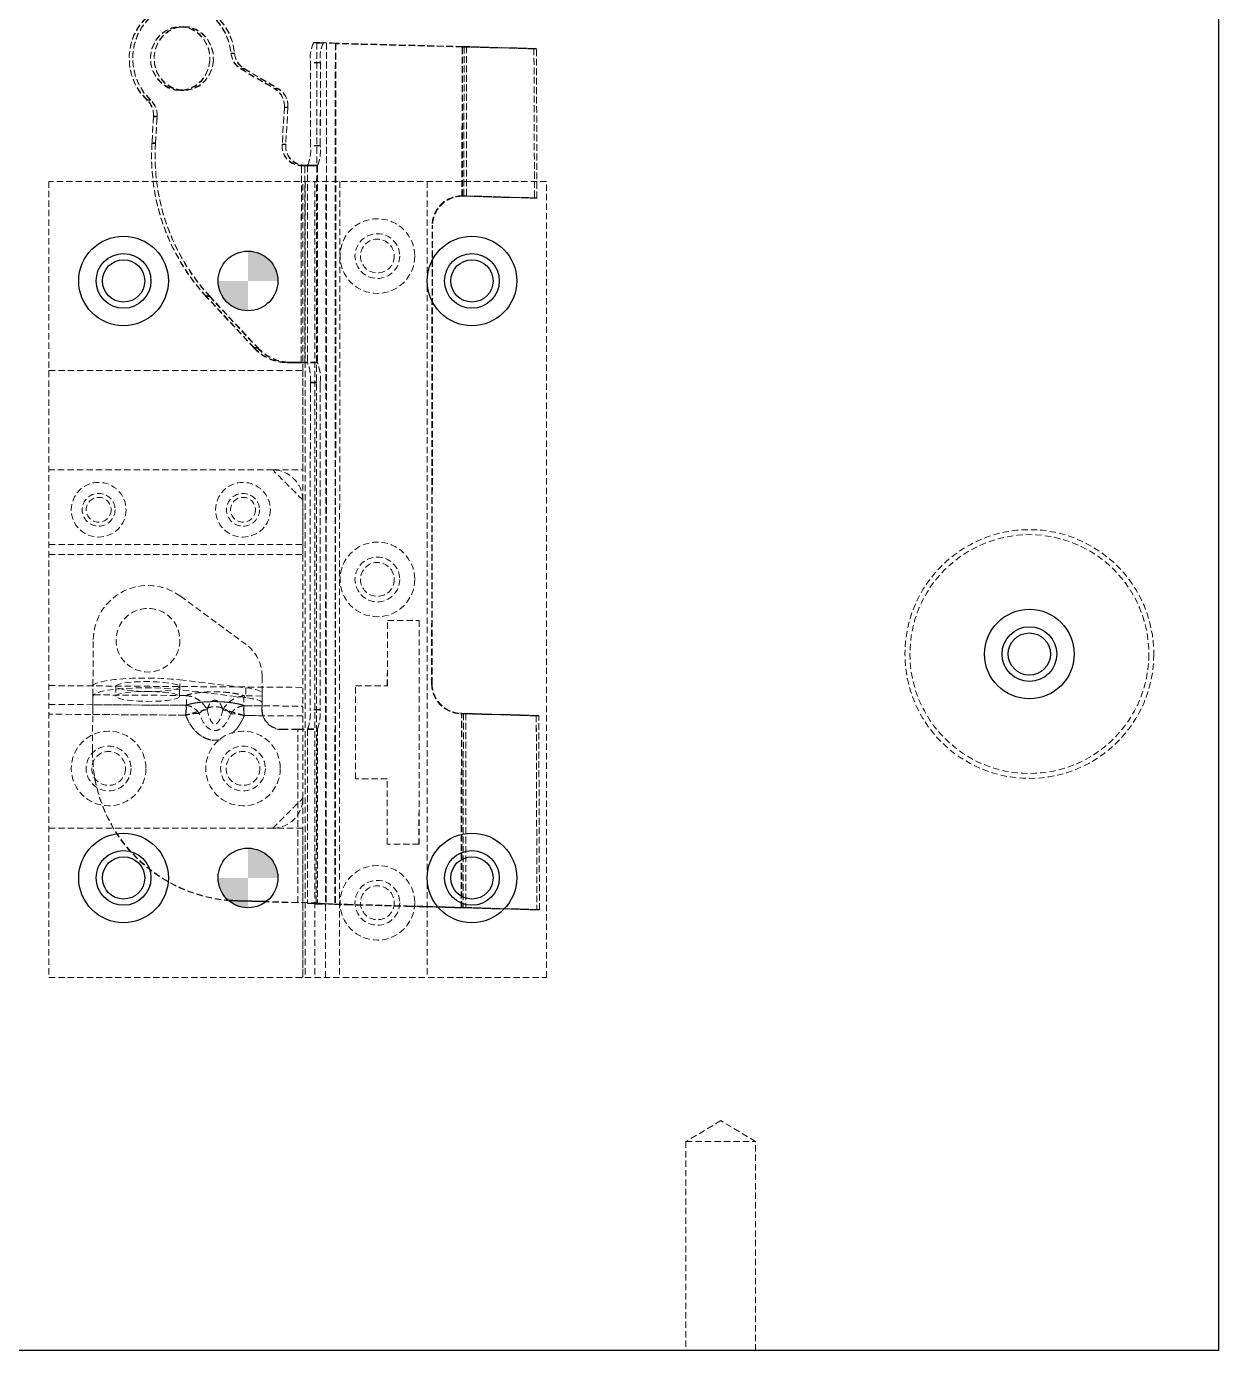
# Model space of a CAD drawing. Header units: millimetres. Extents: x 5 to 1533, y -1183 to 895.
# Drawn here: x 381.7 to 621.2, y 489.3 to 755.5 of the extents above; entities that cross this region are included whole.
import ezdxf

# ---------------------------------------------------------------- set-up
doc = ezdxf.new("R2010")
doc.units = ezdxf.units.MM
doc.linetypes.add('HIDDEN', pattern=[1.905, 1.27, -0.635])

# ---------------------------------------------------------------- blocks, each defined once
blk = doc.blocks.new('SW_DOWELSYMBOL_5')
at = {"linetype": 'Continuous', "lineweight": 0}
h = blk.add_hatch(color=0, dxfattribs=at)
edge = h.paths.add_edge_path(flags=0)
edge.add_arc((0, 0), 6, 0, 90)
edge.add_line((0, 6), (0, 0))
edge.add_line((0, 0), (6, 0))
h = blk.add_hatch(color=0, dxfattribs=at)
edge = h.paths.add_edge_path(flags=0)
edge.add_arc((0, 0), 6, 180, 270)
edge.add_line((0, -6), (0, 0))
edge.add_line((0, 0), (-6, 0))
at = {"color": 0, "linetype": 'Continuous', "lineweight": 0}
blk.add_circle((0, 0), 6, dxfattribs=at)
blk = doc.blocks.new('SW_DOWELSYMBOL_6')
at = {"linetype": 'Continuous', "lineweight": 0}
h = blk.add_hatch(color=0, dxfattribs=at)
edge = h.paths.add_edge_path(flags=0)
edge.add_arc((0, 0), 6, 0, 90)
edge.add_line((0, 6), (0, 0))
edge.add_line((0, 0), (6, 0))
h = blk.add_hatch(color=0, dxfattribs=at)
edge = h.paths.add_edge_path(flags=0)
edge.add_arc((0, 0), 6, 180, 270)
edge.add_line((0, -6), (0, 0))
edge.add_line((0, 0), (-6, 0))
at = {"color": 0, "linetype": 'Continuous', "lineweight": 0}
blk.add_circle((0, 0), 6, dxfattribs=at)

msp = doc.modelspace()

# ---------------------------------------------------------------- linework, layer by layer
at = {"color": 7, "linetype": 'Continuous', "lineweight": 25}
for p, q in [((621.161, 869.313), (621.161, 489.313)), ((424.154, 579.71), (422.178, 579.826)), ((424.154, 579.619), (422.296, 579.724)), ((429.83, 579.565), (424.154, 579.71)), ((429.713, 579.477), (424.154, 579.619)), ((621.161, 489.313), (71.161, 489.313))]:
    msp.add_line(p, q, dxfattribs=at)
at = {"color": 7, "linetype": 'HIDDEN', "lineweight": 18}
for p, q in [((413.215, 755.379), (412.496, 755.374)), ((439.357, 752.148), (441.333, 752.148)), ((439.977, 752.115), (439.357, 752.148)), ((439.358, 752.24), (441.334, 752.24)), ((439.977, 752.206), (439.358, 752.24)), ((439.977, 752.206), (439.891, 579.12)), ((439.977, 752.115), (439.891, 579.029)), ((439.977, 752.206), (441.953, 752.206)), ((439.977, 752.115), (441.952, 752.115)), ((441.952, 752.115), (441.333, 752.148)), ((441.953, 752.206), (441.334, 752.24)), ((441.952, 752.115), (441.866, 579.029)), ((441.953, 752.206), (441.867, 579.12)), ((443.716, 752.003), (443.629, 578.959)), ((443.716, 752.094), (443.63, 579.05)), ((443.716, 752.094), (443.822, 752.101)), ((469.18, 751.432), (443.716, 752.094)), ((443.716, 752.003), (443.822, 752.01)), ((469.18, 751.341), (443.716, 752.003)), ((443.822, 752.101), (443.736, 579.056)), ((443.822, 752.01), (443.736, 578.965)), ((469.286, 751.439), (443.822, 752.101)), ((469.286, 751.348), (443.822, 752.01)), ((469.149, 721.424), (469.18, 751.432)), ((469.149, 721.333), (469.18, 751.341)), ((469.286, 751.439), (469.18, 751.432)), ((469.286, 751.348), (469.18, 751.341)), ((469.255, 721.339), (469.286, 751.348)), ((469.256, 721.431), (469.286, 751.439)), ((469.577, 751.422), (469.546, 721.412)), ((469.577, 751.331), (469.546, 721.321)), ((470.081, 751.428), (469.577, 751.422)), ((483.62, 751.044), (469.577, 751.422)), ((470.08, 751.336), (469.577, 751.331)), ((483.62, 750.953), (469.577, 751.331)), ((470.08, 751.336), (470.049, 721.327)), ((470.081, 751.428), (470.05, 721.418)), ((484.123, 750.958), (470.08, 751.336)), ((484.124, 751.049), (470.081, 751.428)), ((484.124, 751.049), (483.62, 751.044)), ((483.62, 751.044), (483.725, 721.015)), ((484.123, 750.958), (483.62, 750.953)), ((483.62, 750.953), (483.724, 720.924)), ((484.228, 720.93), (484.123, 750.958)), ((484.228, 721.021), (484.124, 751.049)), ((422.763, 750.034), (423.481, 750.039)), ((422.764, 750.125), (423.482, 750.13)), ((438.721, 731.448), (438.73, 748.161)), ((438.722, 731.539), (438.73, 748.252)), ((440.706, 748.252), (438.73, 748.252)), ((440.705, 748.161), (438.73, 748.161)), ((440.705, 748.161), (440.697, 731.448)), ((440.706, 748.252), (440.698, 731.539)), ((424.694, 746.999), (425.412, 747.005)), ((424.694, 746.999), (431.534, 743.002)), ((424.694, 746.908), (425.412, 746.914)), ((424.694, 746.908), (431.533, 742.911)), ((425.412, 747.005), (432.252, 743.008)), ((425.412, 746.914), (432.251, 742.916)), ((412.595, 742.574), (413.313, 742.58)), ((412.596, 742.665), (413.314, 742.671)), ((431.533, 742.911), (432.251, 742.916)), ((431.534, 743.002), (432.252, 743.008)), ((405.881, 740.706), (406.6, 740.711)), ((405.881, 740.615), (406.599, 740.62)), ((407.184, 737.413), (406.872, 732.057)), ((407.183, 737.322), (406.872, 731.966)), ((407.183, 737.322), (407.901, 737.328)), ((407.184, 737.413), (407.902, 737.419)), ((407.59, 731.972), (407.901, 737.328)), ((407.591, 732.063), (407.902, 737.419)), ((433.474, 739.147), (433.042, 731.719)), ((433.475, 739.238), (433.043, 731.81)), ((433.474, 739.147), (434.192, 739.152)), ((433.475, 739.238), (434.193, 739.244)), ((434.192, 739.152), (433.76, 731.724)), ((434.193, 739.244), (433.761, 731.815)), ((406.872, 732.057), (407.591, 732.063)), ((406.872, 731.966), (407.59, 731.972)), ((433.042, 731.719), (433.76, 731.724)), ((433.043, 731.81), (433.761, 731.815)), ((440.697, 731.448), (438.721, 731.448)), ((440.698, 731.539), (438.722, 731.539)), ((437.484, 727.471), (436.766, 727.466)), ((436.766, 727.466), (436.887, 727.466)), ((437.485, 727.562), (436.767, 727.557)), ((436.767, 727.557), (436.888, 727.557)), ((436.868, 687.957), (436.888, 727.557)), ((436.868, 687.866), (436.887, 727.466)), ((437.606, 727.471), (437.484, 727.471)), ((437.606, 727.562), (437.485, 727.562)), ((437.586, 687.872), (437.606, 727.471)), ((437.587, 687.963), (437.606, 727.562)), ((438.095, 727.461), (440.021, 727.462)), ((438.096, 727.552), (440.022, 727.553)), ((438.111, 727.461), (440.054, 727.462)), ((438.112, 727.553), (440.055, 727.553)), ((438.145, 727.472), (438.125, 687.849)), ((438.145, 727.563), (438.126, 687.94)), ((438.145, 727.563), (440.121, 727.563)), ((438.145, 727.472), (440.12, 727.472)), ((440.121, 727.563), (440.101, 687.94)), ((440.12, 727.472), (440.101, 687.849)), ((486.161, 724.313), (386.161, 724.313)), ((386.161, 724.313), (386.161, 564.313)), ((437.161, 686.313), (437.161, 724.313)), ((437.634, 724.313), (437.634, 564.313)), ((439.61, 724.313), (439.61, 564.313)), ((441.733, 564.313), (441.813, 724.313)), ((444.617, 724.313), (444.537, 564.313)), ((462.161, 724.313), (462.161, 564.313)), ((486.161, 564.313), (486.161, 724.313)), ((468.896, 721.329), (468.789, 721.323)), ((468.896, 721.42), (468.79, 721.414)), ((469.149, 721.424), (469.256, 721.431)), ((469.149, 721.333), (469.255, 721.339)), ((469.263, 721.422), (469.483, 721.428)), ((469.263, 721.422), (469.546, 721.412)), ((469.263, 721.331), (469.483, 721.337)), ((469.263, 721.331), (469.546, 721.321)), ((470.05, 721.418), (469.483, 721.428)), ((470.049, 721.327), (469.483, 721.337)), ((469.546, 721.412), (470.05, 721.418)), ((469.546, 721.412), (483.725, 721.015)), ((469.546, 721.321), (470.049, 721.327)), ((469.546, 721.321), (483.724, 720.924)), ((470.049, 721.327), (484.228, 720.93)), ((470.05, 721.418), (484.228, 721.021)), ((483.724, 720.924), (484.228, 720.93)), ((483.725, 721.015), (484.228, 721.021)), ((463.056, 623.314), (463.151, 715.34)), ((463.057, 623.405), (463.152, 715.431)), ((463.257, 715.347), (463.151, 715.34)), ((463.258, 715.438), (463.152, 715.431)), ((463.162, 623.32), (463.257, 715.347)), ((463.163, 623.411), (463.258, 715.438)), ((417.72, 701.289), (418.439, 701.295)), ((427.394, 690.902), (417.72, 701.289)), ((417.72, 701.198), (418.438, 701.204)), ((427.393, 690.811), (417.72, 701.198)), ((418.438, 701.204), (428.111, 690.817)), ((418.439, 701.295), (428.112, 690.908)), ((427.393, 690.811), (428.111, 690.817)), ((427.394, 690.902), (428.112, 690.908)), ((434.709, 687.877), (433.991, 687.871)), ((433.991, 687.871), (436.868, 687.866)), ((434.71, 687.968), (433.992, 687.962)), ((433.992, 687.962), (436.868, 687.957)), ((434.709, 687.877), (437.586, 687.872)), ((434.71, 687.968), (437.587, 687.963)), ((440.001, 687.862), (438.075, 687.861)), ((440.002, 687.953), (438.076, 687.952)), ((440.101, 687.849), (438.125, 687.849)), ((440.101, 687.94), (438.126, 687.94)), ((386.161, 686.313), (437.161, 686.313)), ((437.161, 686.313), (437.161, 660.313)), ((437.161, 666.313), (437.161, 686.313)), ((438.698, 683.269), (438.665, 618.192)), ((438.697, 683.177), (438.665, 618.101)), ((438.698, 683.849), (438.697, 683.177)), ((438.698, 683.94), (440.674, 683.94)), ((438.698, 683.94), (438.698, 683.269)), ((438.698, 683.849), (440.673, 683.849)), ((440.673, 683.177), (440.64, 618.101)), ((440.673, 683.269), (440.641, 618.192)), ((440.674, 683.94), (440.673, 683.269)), ((440.673, 683.849), (440.673, 683.177)), ((431.161, 666.313), (386.161, 666.313)), ((437.161, 660.313), (431.161, 666.313)), ((431.161, 666.313), (437.161, 666.313)), ((437.161, 649.313), (437.161, 660.313)), ((437.161, 600.313), (437.161, 660.313)), ((386.161, 651.313), (437.161, 651.313)), ((386.161, 649.313), (437.161, 649.313)), ((412.604, 640.945), (425.773, 631.232)), ((454.159, 622.937), (454.173, 636.087)), ((454.173, 636.087), (454.189, 636.088)), ((454.173, 636.087), (460.564, 636.079)), ((454.175, 622.938), (454.189, 636.088)), ((454.189, 636.088), (460.58, 636.08)), ((460.564, 636.079), (460.517, 591.079)), ((460.58, 636.08), (460.533, 591.08)), ((460.564, 636.079), (460.58, 636.08)), ((394.971, 617.25), (395.075, 632.169)), ((386.161, 622.967), (437.161, 622.612)), ((394.996, 620.879), (395.01, 622.854)), ((399.61, 622.822), (399.596, 620.846)), ((412.473, 622.149), (412.487, 624.124)), ((412.487, 624.124), (425.712, 622.526)), ((429.024, 624.738), (428.978, 618.233)), ((447.749, 604.244), (447.768, 622.944)), ((447.765, 604.245), (447.784, 622.945)), ((447.768, 622.944), (447.784, 622.945)), ((447.768, 622.944), (454.159, 622.937)), ((447.784, 622.945), (454.175, 622.938)), ((454.159, 622.937), (454.175, 622.938)), ((463.162, 623.32), (463.056, 623.314)), ((463.163, 623.411), (463.057, 623.405)), ((394.996, 620.879), (394.984, 619.147)), ((413.645, 620.979), (394.998, 621.109)), ((412.396, 620.757), (412.409, 622.733)), ((425.699, 620.551), (412.473, 622.149)), ((428.997, 620.872), (425.466, 620.897)), ((425.712, 622.526), (425.699, 620.551)), ((429.001, 621.491), (428.987, 619.516)), ((437.161, 600.313), (437.161, 622.612)), ((386.161, 619.195), (413.632, 619.004)), ((394.984, 619.134), (394.984, 619.147)), ((413.632, 619.004), (394.984, 619.134)), ((425.452, 618.922), (437.161, 618.84)), ((428.983, 618.897), (425.452, 618.922)), ((428.983, 618.897), (428.987, 619.516)), ((440.641, 618.192), (438.665, 618.192)), ((440.64, 618.101), (438.665, 618.101)), ((413.618, 617.029), (386.161, 617.22)), ((394.92, 609.909), (394.971, 617.25)), ((394.97, 617.159), (413.618, 617.028)), ((394.97, 617.159), (413.618, 617.029)), ((437.161, 616.865), (425.438, 616.946)), ((425.438, 616.946), (429.16, 616.92)), ((468.996, 617.315), (468.89, 617.309)), ((469.041, 617.305), (468.89, 617.309)), ((468.997, 617.406), (468.891, 617.4)), ((469.042, 617.396), (468.891, 617.4)), ((469.148, 617.311), (468.996, 617.315)), ((469.148, 617.402), (468.997, 617.406)), ((469.001, 578.299), (469.041, 617.305)), ((469.002, 578.39), (469.042, 617.396)), ((469.041, 617.305), (469.148, 617.311)), ((469.041, 617.305), (469.439, 617.291)), ((469.042, 617.396), (469.148, 617.402)), ((469.042, 617.396), (469.439, 617.382)), ((469.107, 578.306), (469.148, 617.311)), ((469.108, 578.397), (469.148, 617.402)), ((469.943, 617.387), (469.148, 617.402)), ((469.942, 617.296), (469.148, 617.311)), ((469.439, 617.291), (469.398, 578.279)), ((469.439, 617.382), (469.399, 578.37)), ((469.439, 617.382), (469.943, 617.387)), ((469.439, 617.382), (484.088, 616.972)), ((469.439, 617.291), (469.942, 617.296)), ((469.439, 617.291), (484.087, 616.881)), ((469.942, 617.296), (469.902, 578.284)), ((469.943, 617.387), (469.903, 578.375)), ((484.59, 616.887), (469.942, 617.296)), ((484.591, 616.978), (469.943, 617.387)), ((484.59, 616.887), (484.087, 616.881)), ((484.087, 616.881), (484.223, 577.864)), ((484.591, 616.978), (484.088, 616.972)), ((484.088, 616.972), (484.224, 577.955)), ((484.726, 577.869), (484.59, 616.887)), ((484.727, 577.961), (484.591, 616.978)), ((432.978, 614.205), (436.162, 614.205)), ((432.978, 614.114), (436.161, 614.114)), ((436.161, 579.313), (436.161, 614.114)), ((436.161, 614.114), (439.867, 614.114)), ((436.162, 579.404), (436.162, 614.205)), ((436.162, 614.205), (439.868, 614.205)), ((438.137, 614.161), (438.137, 579.18)), ((438.137, 614.161), (440.113, 614.161)), ((438.138, 614.252), (438.138, 579.271)), ((438.138, 614.252), (440.113, 614.252)), ((440.113, 614.252), (440.113, 579.271)), ((440.113, 614.161), (440.113, 579.18)), ((394.919, 609.818), (394.92, 609.909)), ((447.749, 604.244), (447.765, 604.245)), ((454.14, 604.237), (447.749, 604.244)), ((454.156, 604.238), (447.765, 604.245)), ((454.126, 591.087), (454.14, 604.237)), ((454.14, 604.237), (454.156, 604.238)), ((454.142, 591.088), (454.156, 604.238)), ((431.161, 594.313), (437.161, 600.313)), ((437.161, 600.313), (437.161, 564.313)), ((386.161, 594.313), (431.161, 594.313)), ((437.161, 594.313), (431.161, 594.313)), ((437.161, 564.313), (437.161, 594.313)), ((454.126, 591.087), (454.142, 591.088)), ((460.517, 591.079), (454.126, 591.087)), ((460.533, 591.08), (454.142, 591.088)), ((460.517, 591.079), (460.533, 591.08)), ((436.161, 579.313), (429.713, 579.477)), ((436.162, 579.404), (429.83, 579.565)), ((440.113, 579.18), (438.137, 579.18)), ((438.137, 579.18), (439.554, 579.058)), ((440.113, 579.271), (438.138, 579.271)), ((438.138, 579.271), (439.555, 579.149)), ((439.891, 579.029), (439.554, 579.058)), ((439.891, 579.12), (439.555, 579.149)), ((439.891, 579.12), (441.867, 579.12)), ((439.891, 579.029), (441.866, 579.029)), ((440.113, 579.271), (441.531, 579.149)), ((441.53, 579.058), (441.866, 579.029)), ((441.531, 579.149), (441.867, 579.12)), ((443.736, 578.965), (443.629, 578.959)), ((443.629, 578.959), (445.437, 578.912)), ((443.736, 579.056), (443.63, 579.05)), ((443.63, 579.05), (445.438, 579.003)), ((443.736, 579.056), (445.544, 579.009)), ((443.736, 578.965), (445.544, 578.918)), ((445.437, 578.912), (445.544, 578.918)), ((445.437, 578.912), (446.006, 578.912)), ((445.438, 579.003), (445.544, 579.009)), ((445.438, 579.003), (446.007, 579.003)), ((446.113, 579.009), (445.544, 579.009)), ((446.113, 578.918), (445.544, 578.918)), ((446.113, 578.918), (446.006, 578.912)), ((446.006, 578.912), (457.985, 578.589)), ((446.113, 579.009), (446.007, 579.003)), ((446.007, 579.003), (457.986, 578.681)), ((446.113, 579.009), (458.092, 578.687)), ((446.113, 578.918), (458.091, 578.596)), ((457.985, 578.589), (458.091, 578.596)), ((461.803, 578.487), (457.985, 578.589)), ((457.986, 578.681), (458.092, 578.687)), ((461.804, 578.578), (457.986, 578.681)), ((458.091, 578.596), (461.91, 578.493)), ((458.092, 578.687), (461.91, 578.584)), ((461.91, 578.493), (461.803, 578.487)), ((461.803, 578.487), (462.153, 578.477)), ((461.91, 578.584), (461.804, 578.578)), ((461.804, 578.578), (462.153, 578.568)), ((462.26, 578.575), (461.91, 578.584)), ((462.259, 578.484), (461.91, 578.493)), ((462.26, 578.575), (462.153, 578.568)), ((462.153, 578.568), (462.51, 578.559)), ((462.259, 578.484), (462.153, 578.477)), ((462.153, 578.477), (462.509, 578.468)), ((462.615, 578.474), (462.259, 578.484)), ((462.616, 578.565), (462.26, 578.575)), ((469.001, 578.299), (462.509, 578.468)), ((469.002, 578.39), (462.51, 578.559)), ((462.615, 578.474), (469.107, 578.306)), ((462.616, 578.565), (469.108, 578.397)), ((469.107, 578.306), (469.001, 578.299)), ((469.108, 578.397), (469.002, 578.39)), ((469.398, 578.279), (469.902, 578.284)), ((469.398, 578.279), (484.223, 577.864)), ((469.399, 578.37), (469.903, 578.375)), ((469.399, 578.37), (484.224, 577.955)), ((469.902, 578.284), (484.726, 577.869)), ((469.903, 578.375), (484.727, 577.961)), ((484.223, 577.864), (484.726, 577.869)), ((484.224, 577.955), (484.727, 577.961)), ((386.161, 564.313), (486.161, 564.313)), ((521.161, 535.519), (514.161, 531.313)), ((528.161, 531.313), (521.161, 535.519)), ((514.161, 531.313), (528.161, 531.313)), ((514.161, 531.313), (514.161, 489.313)), ((528.161, 489.313), (528.161, 531.313))]:
    msp.add_line(p, q, dxfattribs=at)
at = {"color": 7, "linetype": 'HIDDEN', "lineweight": 18, "flags": 128}
for points in [[(405.881, 740.615), (404.551, 742.082), (403.497, 743.788), (402.756, 745.672), (402.353, 747.671), (402.302, 749.714), (402.605, 751.732), (403.251, 753.655), (404.218, 755.416), (405.472, 756.954), (406.971, 758.217), (408.663, 759.161), (410.488, 759.753), (412.385, 759.973), (414.287, 759.812), (416.129, 759.278), (417.847, 758.387), (419.383, 757.172), (420.682, 755.673), (421.7, 753.943), (422.402, 752.041), (422.763, 750.034)], [(405.881, 740.706), (404.552, 742.173), (403.498, 743.879), (402.757, 745.763), (402.354, 747.762), (402.303, 749.805), (402.605, 751.823), (403.251, 753.746), (404.218, 755.507), (405.473, 757.045), (406.972, 758.308), (408.664, 759.252), (410.489, 759.844), (412.386, 760.064), (414.288, 759.903), (416.13, 759.369), (417.848, 758.478), (419.383, 757.263), (420.682, 755.764), (421.7, 754.034), (422.402, 752.133), (422.764, 750.125)], [(406.599, 740.62), (405.269, 742.088), (404.216, 743.793), (403.474, 745.678), (403.071, 747.676), (403.02, 749.72), (403.323, 751.738), (403.969, 753.66), (404.936, 755.421), (406.191, 756.96), (407.69, 758.223), (409.381, 759.167), (411.207, 759.759), (413.103, 759.978), (415.005, 759.818), (416.847, 759.283), (418.566, 758.393), (420.101, 757.177), (421.4, 755.679), (422.418, 753.949), (423.12, 752.047), (423.481, 750.039)], [(406.6, 740.711), (405.27, 742.179), (404.216, 743.884), (403.475, 745.769), (403.072, 747.767), (403.021, 749.811), (403.324, 751.829), (403.97, 753.751), (404.937, 755.512), (406.191, 757.051), (407.69, 758.314), (409.382, 759.258), (411.207, 759.85), (413.104, 760.069), (415.006, 759.909), (416.848, 759.374), (418.566, 758.484), (420.101, 757.268), (421.401, 755.77), (422.419, 754.04), (423.12, 752.138), (423.482, 750.13)], [(418.507, 748.569), (418.245, 747.052), (417.652, 745.647), (416.762, 744.435), (415.627, 743.487), (414.313, 742.858), (412.896, 742.584), (411.459, 742.682), (410.085, 743.145), (408.854, 743.947), (407.837, 745.041), (407.094, 746.364), (406.669, 747.838), (406.584, 749.378), (406.846, 750.895), (407.44, 752.3), (408.33, 753.512), (409.465, 754.46), (410.779, 755.089), (412.196, 755.363), (413.633, 755.266), (415.007, 754.802), (416.238, 754), (417.254, 752.906), (417.997, 751.584), (418.423, 750.109), (418.507, 748.569)], [(418.508, 748.66), (418.246, 747.143), (417.652, 745.738), (416.762, 744.526), (415.627, 743.578), (414.313, 742.949), (412.896, 742.675), (411.459, 742.773), (410.085, 743.236), (408.854, 744.038), (407.838, 745.132), (407.095, 746.455), (406.669, 747.929), (406.585, 749.47), (406.847, 750.986), (407.44, 752.391), (408.33, 753.603), (409.465, 754.551), (410.78, 755.18), (412.196, 755.454), (413.634, 755.357), (415.008, 754.893), (416.238, 754.092), (417.255, 752.997), (417.998, 751.675), (418.424, 750.201), (418.508, 748.66)], [(419.225, 748.575), (418.963, 747.058), (418.37, 745.653), (417.48, 744.441), (416.345, 743.493), (415.031, 742.864), (413.614, 742.59), (412.177, 742.688), (410.803, 743.151), (409.572, 743.953), (408.555, 745.047), (407.813, 746.369), (407.387, 747.844), (407.302, 749.384), (407.564, 750.901), (408.158, 752.306), (409.048, 753.518), (410.183, 754.466), (411.497, 755.095), (412.914, 755.369), (414.351, 755.271), (415.725, 754.808), (416.956, 754.006), (417.972, 752.912), (418.715, 751.589), (419.141, 750.115), (419.225, 748.575)], [(419.226, 748.666), (418.964, 747.149), (418.371, 745.744), (417.481, 744.532), (416.346, 743.584), (415.031, 742.955), (413.615, 742.681), (412.177, 742.779), (410.803, 743.242), (409.572, 744.044), (408.556, 745.138), (407.813, 746.46), (407.387, 747.935), (407.303, 749.475), (407.565, 750.992), (408.158, 752.397), (409.049, 753.609), (410.184, 754.557), (411.498, 755.186), (412.915, 755.46), (414.352, 755.362), (415.726, 754.899), (416.957, 754.097), (417.973, 753.003), (418.716, 751.68), (419.142, 750.206), (419.226, 748.666)], [(395.01, 622.854), (395.196, 623.166), (395.745, 623.465), (396.637, 623.742), (397.844, 623.986), (399.324, 624.189), (401.028, 624.345), (402.899, 624.449), (404.874, 624.497), (406.887, 624.487), (408.871, 624.419), (410.758, 624.297), (412.487, 624.124)], [(412.394, 622.803), (412.314, 622.562), (411.867, 622.334), (411.08, 622.132), (409.998, 621.967), (408.685, 621.849), (407.215, 621.786), (405.676, 621.78), (404.156, 621.831), (402.744, 621.938), (401.522, 622.094), (400.56, 622.289), (399.916, 622.513), (399.625, 622.752), (399.705, 622.992), (400.152, 623.22), (400.939, 623.423), (402.021, 623.587), (403.335, 623.705), (404.804, 623.769), (406.343, 623.775), (407.863, 623.723), (409.275, 623.616), (410.497, 623.46), (411.459, 623.265), (412.104, 623.042), (412.394, 622.803)], [(412.473, 622.149), (410.745, 622.322), (408.857, 622.444), (406.873, 622.511), (404.86, 622.521), (402.885, 622.474), (401.014, 622.37), (399.31, 622.214), (397.83, 622.01), (396.624, 621.766), (395.731, 621.49), (395.182, 621.191), (394.996, 620.879)], [(412.381, 620.827), (412.3, 620.587), (411.853, 620.359), (411.066, 620.156), (409.984, 619.992), (408.671, 619.874), (407.202, 619.81), (405.662, 619.804), (404.143, 619.856), (402.731, 619.963), (401.508, 620.119), (400.547, 620.314), (399.902, 620.537), (399.611, 620.776), (399.691, 621.017), (400.138, 621.245), (400.925, 621.447), (402.007, 621.612), (403.321, 621.73), (404.79, 621.793), (406.329, 621.799), (407.849, 621.748), (409.261, 621.641), (410.483, 621.485), (411.445, 621.29), (412.09, 621.066), (412.381, 620.827)], [(428.987, 619.516), (428.933, 619.663), (428.769, 619.81), (428.496, 619.952), (428.12, 620.09), (427.645, 620.22), (427.077, 620.342), (426.426, 620.453), (425.699, 620.551)], [(425.712, 622.526), (426.439, 622.428), (427.091, 622.317), (427.659, 622.196), (428.134, 622.065), (428.51, 621.928), (428.782, 621.785), (428.947, 621.639), (429.001, 621.491)], [(394.984, 619.134), (394.983, 619.048), (394.982, 618.904), (394.981, 618.705), (394.979, 618.458), (394.977, 618.17), (394.975, 617.851), (394.973, 617.51), (394.971, 617.25)], [(428.976, 617.81), (428.977, 618.017), (428.978, 618.208), (428.979, 618.381), (428.981, 618.533), (428.981, 618.663), (428.982, 618.767), (428.983, 618.846), (428.983, 618.897)]]:
    msp.add_lwpolyline(points, dxfattribs=at)
at = {"color": 7, "linetype": 'HIDDEN', "lineweight": 18}
for centre, radius in [((452.161, 709.313), 7.5), ((452.161, 709.313), 4.5), ((452.161, 709.313), 3.4), ((396.161, 658.313), 5.5), ((425.161, 658.313), 5.5), ((396.161, 658.313), 3.3), ((396.161, 658.313), 2.5), ((425.161, 658.313), 3.3), ((425.161, 658.313), 2.5), ((583.161, 629.313), 25), ((583.161, 629.313), 24), ((452.161, 644.313), 7.5), ((452.161, 644.313), 4.5), ((452.161, 644.313), 3.4), ((406.075, 632.092), 6.4), ((398.161, 606.313), 7.5), ((425.161, 606.313), 7.5), ((398.161, 606.313), 4.5), ((398.161, 606.313), 3.4), ((425.161, 606.313), 4.5), ((425.161, 606.313), 3.4), ((452.161, 579.313), 7.5), ((452.161, 579.313), 4.5), ((452.161, 579.313), 3.4)]:
    msp.add_circle(centre, radius, dxfattribs=at)
at = {"color": 7, "linetype": 'Continuous', "lineweight": 25}
for centre, radius in [((401.161, 704.313), 9), ((471.161, 704.313), 9), ((401.161, 704.313), 5.5), ((401.161, 704.313), 4.25), ((426.161, 704.313), 6), ((471.161, 704.313), 5.5), ((471.161, 704.313), 4.25), ((583.161, 629.313), 9), ((583.161, 629.313), 5.5), ((583.161, 629.313), 4.25), ((401.161, 584.313), 9), ((471.161, 584.313), 9), ((401.161, 584.313), 5.5), ((401.161, 584.313), 4.25), ((426.161, 584.313), 6), ((471.161, 584.313), 5.5), ((471.161, 584.313), 4.25)]:
    msp.add_circle(centre, radius, dxfattribs=at)
at = {"color": 7, "linetype": 'HIDDEN', "lineweight": 18}
for centre, radius, start, end in [((445.471, 749.234), 6.812, 153.81696, 188.28431), ((445.47, 749.143), 6.812, 153.81757, 188.28367), ((447.446, 749.143), 6.812, 153.81757, 188.28367), ((447.447, 749.234), 6.812, 153.81729, 188.28357), ((426.776, 750.353), 4.025, 184.55117, 238.84949), ((426.777, 750.444), 4.025, 184.55142, 238.84912), ((427.494, 750.359), 4.025, 184.55142, 238.84912), ((427.495, 750.45), 4.025, 184.55125, 238.84929), ((429.414, 739.436), 4.07, 355.93252, 58.62474), ((429.414, 739.527), 4.07, 355.93246, 58.6248), ((430.132, 739.441), 4.07, 355.9327, 58.62456), ((430.133, 739.532), 4.07, 355.93259, 58.62458), ((403.052, 737.683), 4.141, 356.26763, 46.89423), ((403.051, 737.592), 4.141, 356.26751, 46.89445), ((403.77, 737.597), 4.141, 356.26713, 46.89429), ((403.77, 737.688), 4.141, 356.26743, 46.89444), ((448.459, 729.332), 41.67, 176.37598, 222.46638), ((448.46, 729.423), 41.671, 176.37604, 222.46637), ((449.125, 729.319), 41.619, 176.34596, 222.49645), ((449.125, 729.41), 41.619, 176.3459, 222.49645), ((436.924, 731.451), 3.898, 174.72239, 267.69047), ((436.923, 731.36), 3.898, 174.72263, 267.69014), ((437.642, 731.457), 3.898, 174.72262, 267.69025), ((437.641, 731.366), 3.898, 174.7224, 267.69024), ((430.744, 730.666), 8.025, 337.25483, 6.24707), ((430.744, 730.575), 8.025, 337.25451, 6.24778), ((432.72, 730.575), 8.025, 337.25399, 6.24788), ((432.72, 730.666), 8.025, 337.25452, 6.2478), ((436.815, 557.284), 170.182, 89.56906, 89.97567), ((436.814, 556.958), 170.599, 89.56956, 89.97517), ((437.458, 386.36), 341.202, 89.56956, 89.97517), ((437.46, 387.13), 340.342, 89.56887, 89.97551), ((469.146, 715.339), 5.995, 89.96999, 179.98287), ((469.146, 715.43), 5.995, 89.96974, 179.98312), ((469.252, 715.345), 5.995, 89.96993, 179.98279), ((469.252, 715.436), 5.995, 89.96999, 179.98287), ((434.068, 696.916), 9.045, 222.44735, 269.51429), ((434.068, 697.007), 9.045, 222.44748, 269.51425), ((434.786, 696.922), 9.045, 222.44748, 269.51425), ((434.787, 697.013), 9.045, 222.44739, 269.51425), ((436.794, 517.285), 170.672, 89.56956, 89.975), ((436.795, 517.588), 170.278, 89.56909, 89.97547), ((437.438, 346.817), 341.055, 89.56939, 89.97517), ((437.439, 347.013), 340.949, 89.56932, 89.97523), ((430.564, 684.725), 8.181, 353.84773, 22.44254), ((430.564, 684.816), 8.181, 353.84798, 22.44229), ((432.54, 684.817), 8.181, 353.84725, 22.4426), ((432.539, 684.725), 8.181, 353.84796, 22.44231), ((431.161, 660.313), 6, 0, 90), ((406.075, 632.092), 11, 53.58856, 179.59856), ((421.024, 624.794), 8, 359.59856, 53.58856), ((469.053, 623.304), 5.997, 179.90371, 268.44035), ((469.054, 623.395), 5.997, 179.9037, 268.44051), ((469.16, 623.31), 5.997, 179.90374, 268.44044), ((469.16, 623.401), 5.997, 179.90371, 268.44035), ((432.978, 618.205), 4, 179.59856, 270), ((429.461, 617.329), 9.236, 339.94163, 4.7996), ((429.462, 617.42), 9.236, 339.94106, 4.79975), ((431.438, 617.419), 9.236, 339.94076, 4.80048), ((431.437, 617.328), 9.236, 339.9408, 4.80001), ((432.978, 618.114), 4, 197.36385, 270), ((424.918, 609.609), 30, 179.60065, 264.98499), ((424.919, 609.7), 30, 179.60065, 264.75833), ((431.161, 600.313), 6, 270, 0)]:
    msp.add_arc(centre, radius, start, end, dxfattribs=at)
for points, knots in [([(443.716, 752.094), (443.269, 752.106), (442.374, 752.13), (441.222, 752.163), (440.331, 752.191), (440.097, 752.201), (439.977, 752.206)], [0, 0, 0, 0, 0.247947, 0.4958929, 0.7437899, 1, 1, 1, 1]), ([(443.822, 752.101), (443.599, 752.112), (443.151, 752.136), (442.574, 752.167), (442.129, 752.193), (442.012, 752.202), (441.953, 752.206)], [0, 0, 0, 0, 0.2482061, 0.4964253, 0.7444963, 1, 1, 1, 1]), ([(469.577, 751.422), (469.512, 751.424), (469.414, 751.426), (469.281, 751.43), (469.214, 751.432), (469.18, 751.432)], [0, 0, 0, 0, 0.4974131, 0.7483814, 1, 1, 1, 1]), ([(469.577, 751.331), (469.512, 751.333), (469.414, 751.335), (469.281, 751.339), (469.213, 751.34), (469.18, 751.341)], [0, 0, 0, 0, 0.4973767, 0.7483816, 1, 1, 1, 1]), ([(469.286, 751.439), (469.354, 751.438), (469.488, 751.436), (469.754, 751.432), (469.951, 751.429), (470.081, 751.428)], [0, 0, 0, 0, 0.2509098, 0.5018166, 1, 1, 1, 1]), ([(469.286, 751.348), (469.353, 751.347), (469.487, 751.345), (469.754, 751.341), (469.95, 751.338), (470.08, 751.336)], [0, 0, 0, 0, 0.2509064, 0.5018088, 1, 1, 1, 1]), ([(438.111, 727.462), (438.111, 727.461), (438.106, 727.461), (438.1, 727.461), (438.095, 727.461)], [0, 0, 0, 0, 0.0548684, 1, 1, 1, 1]), ([(438.112, 727.553), (438.111, 727.553), (438.107, 727.552), (438.101, 727.552), (438.096, 727.552)], [0, 0, 0, 0, 0.0549852, 1, 1, 1, 1]), ([(440.021, 727.462), (440.031, 727.462), (440.052, 727.462), (440.087, 727.464), (440.107, 727.469), (440.12, 727.472)], [0, 0, 0, 0, 0.25032773, 0.50065662, 1, 1, 1, 1]), ([(440.022, 727.553), (440.032, 727.553), (440.052, 727.553), (440.088, 727.555), (440.108, 727.56), (440.121, 727.563)], [0, 0, 0, 0, 0.25032382, 0.50063356, 1, 1, 1, 1]), ([(469.263, 721.422), (469.244, 721.423), (469.216, 721.424), (469.178, 721.424), (469.159, 721.424), (469.149, 721.424)], [0, 0, 0, 0, 0.4996728, 0.7498371, 1, 1, 1, 1]), ([(469.263, 721.331), (469.244, 721.332), (469.215, 721.333), (469.177, 721.333), (469.158, 721.333), (469.149, 721.333)], [0, 0, 0, 0, 0.4996726, 0.74970697, 1, 1, 1, 1]), ([(469.483, 721.337), (469.464, 721.338), (469.426, 721.338), (469.35, 721.339), (469.293, 721.339), (469.255, 721.339)], [0, 0, 0, 0, 0.2500592, 0.5001526, 1, 1, 1, 1]), ([(469.483, 721.428), (469.465, 721.429), (469.427, 721.429), (469.351, 721.43), (469.294, 721.43), (469.256, 721.431)], [0, 0, 0, 0, 0.250062, 0.5000903, 1, 1, 1, 1]), ([(438.075, 687.861), (438.085, 687.861), (438.1, 687.86), (438.115, 687.854), (438.122, 687.85), (438.125, 687.849)], [0, 0, 0, 0, 0.4984335, 0.7490437, 1, 1, 1, 1]), ([(438.076, 687.952), (438.086, 687.952), (438.101, 687.951), (438.116, 687.945), (438.123, 687.941), (438.126, 687.94)], [0, 0, 0, 0, 0.498449, 0.7490359, 1, 1, 1, 1]), ([(440.101, 687.849), (440.094, 687.85), (440.082, 687.854), (440.051, 687.86), (440.021, 687.861), (440.001, 687.862)], [0, 0, 0, 0, 0.2503311, 0.5006442, 1, 1, 1, 1]), ([(440.101, 687.94), (440.095, 687.942), (440.082, 687.945), (440.051, 687.951), (440.022, 687.952), (440.002, 687.953)], [0, 0, 0, 0, 0.250345, 0.5006629, 1, 1, 1, 1]), ([(413.618, 617.029), (413.667, 617.524), (413.76, 618.464), (413.807, 619.669), (413.776, 620.602), (413.69, 620.85), (413.645, 620.979)], [0, 0, 0, 0, 0.2629479, 0.499346, 0.7377302, 1, 1, 1, 1]), ([(413.645, 620.979), (413.821, 621.04), (414.176, 621.161), (414.874, 621.328), (415.665, 621.47), (416.52, 621.58), (417.437, 621.662), (418.455, 621.715), (419.56, 621.728), (420.475, 621.704), (421.183, 621.666), (421.839, 621.617), (422.599, 621.538), (423.621, 621.391), (424.652, 621.178), (425.198, 620.99), (425.466, 620.897)], [0, 0, 0, 0, 0.078828, 0.1584101, 0.237483, 0.3029225, 0.3647989, 0.4334453, 0.5000033, 0.5665014, 0.6003845, 0.6352508, 0.69716, 0.762702, 0.8831941, 1, 1, 1, 1]), ([(413.645, 620.979), (414.102, 620.915), (414.998, 620.79), (416.213, 620.149), (417.246, 619.275), (417.719, 618.523), (417.959, 618.141)], [0, 0, 0, 0, 0.2623383, 0.51395, 0.7538158, 1, 1, 1, 1]), ([(421.113, 618.119), (421.352, 618.49), (421.835, 619.237), (422.879, 620.099), (424.111, 620.726), (425.008, 620.839), (425.466, 620.897)], [0, 0, 0, 0, 0.2413873, 0.4861385, 0.7377415, 1, 1, 1, 1]), ([(425.466, 620.897), (425.419, 620.767), (425.33, 620.521), (425.285, 619.589), (425.315, 618.385), (425.396, 617.441), (425.438, 616.946)], [0, 0, 0, 0, 0.2629473, 0.4993461, 0.7377301, 1, 1, 1, 1]), ([(413.632, 619.004), (413.675, 618.943), (413.762, 618.822), (413.799, 618.351), (413.754, 617.732), (413.664, 617.264), (413.618, 617.028)], [0, 0, 0, 0, 0.2528586, 0.5000009, 0.7471481, 1, 1, 1, 1]), ([(413.618, 617.028), (413.664, 617.264), (413.754, 617.732), (413.799, 618.351), (413.762, 618.822), (413.675, 618.943), (413.632, 619.004)], [0, 0, 0, 0, 0.25285194, 0.4999991, 0.74714142, 1, 1, 1, 1]), ([(417.959, 618.141), (417.73, 618.099), (417.262, 618.011), (416.235, 617.762), (414.995, 617.441), (414.082, 617.168), (413.618, 617.029)], [0, 0, 0, 0, 0.2334218, 0.4780374, 0.7342354, 1, 1, 1, 1]), ([(425.452, 618.922), (425.165, 619.02), (424.589, 619.217), (423.293, 619.477), (421.885, 619.646), (420.585, 619.726), (419.557, 619.752), (418.527, 619.741), (417.224, 619.68), (415.809, 619.531), (414.504, 619.289), (413.923, 619.099), (413.632, 619.004)], [0, 0, 0, 0, 0.1243427, 0.2490106, 0.3741268, 0.4367081, 0.4994963, 0.5622101, 0.624948, 0.7499113, 0.8749177, 1, 1, 1, 1]), ([(413.632, 619.004), (413.76, 619.049), (414.016, 619.139), (414.5, 619.268), (415.062, 619.391), (415.736, 619.506), (416.507, 619.605), (417.424, 619.687), (418.442, 619.739), (419.546, 619.752), (420.461, 619.729), (421.169, 619.69), (421.826, 619.641), (422.585, 619.563), (423.607, 619.416), (424.639, 619.202), (425.184, 619.014), (425.452, 618.922)], [0, 0, 0, 0, 0.0580974, 0.1168784, 0.1786743, 0.2375409, 0.3029767, 0.3648492, 0.4334905, 0.5000453, 0.5665366, 0.6004182, 0.635281, 0.6971849, 0.7627209, 0.8832037, 1, 1, 1, 1]), ([(413.632, 619.004), (413.913, 618.968), (414.465, 618.897), (415.233, 618.526), (415.896, 618.014), (416.216, 617.574), (416.376, 617.353)], [0, 0, 0, 0, 0.25804623, 0.50807868, 0.75427507, 1, 1, 1, 1]), ([(413.632, 619.004), (413.885, 618.973), (414.436, 618.907), (415.211, 618.544), (415.896, 618.014), (416.217, 617.574), (416.376, 617.354)], [0, 0, 0, 0, 0.2328169, 0.5080694, 0.7542706, 1, 1, 1, 1]), ([(416.376, 617.354), (416.705, 617.677), (417.187, 618.151), (418.252, 618.574), (418.97, 618.71), (419.54, 618.743), (420.108, 618.702), (420.825, 618.556), (421.885, 618.119), (422.361, 617.637), (422.684, 617.31)], [0, 0, 0, 0, 0.2616985, 0.3846413, 0.4445203, 0.4999526, 0.5553457, 0.6151791, 0.7382566, 1, 1, 1, 1]), ([(416.376, 617.354), (416.705, 617.677), (417.187, 618.151), (418.252, 618.574), (418.97, 618.71), (419.54, 618.743), (420.108, 618.702), (420.825, 618.556), (421.885, 618.119), (422.361, 617.637), (422.684, 617.31)], [0, 0, 0, 0, 0.2616985, 0.3846413, 0.4445203, 0.4999526, 0.5553457, 0.6151791, 0.7382566, 1, 1, 1, 1]), ([(417.959, 618.141), (418.116, 618.567), (418.336, 619.164), (418.863, 619.779), (419.208, 619.971), (419.407, 620.022), (419.549, 620.034), (419.691, 620.02), (419.888, 619.967), (420.231, 619.77), (420.75, 619.147), (420.962, 618.547), (421.113, 618.119)], [0, 0, 0, 0, 0.2954467, 0.4144523, 0.4619982, 0.4816918, 0.4999684, 0.5182297, 0.5379038, 0.5853929, 0.7045056, 1, 1, 1, 1]), ([(421.113, 618.119), (420.954, 617.469), (420.732, 616.557), (420.202, 615.617), (419.857, 615.321), (419.658, 615.243), (419.516, 615.225), (419.374, 615.245), (419.176, 615.326), (418.835, 615.626), (418.318, 616.574), (418.108, 617.489), (417.959, 618.141)], [0, 0, 0, 0, 0.2955854, 0.4144696, 0.4620108, 0.481704, 0.4999805, 0.5182582, 0.5379529, 0.5855032, 0.7045156, 1, 1, 1, 1]), ([(425.438, 616.946), (424.976, 617.092), (424.067, 617.377), (422.844, 617.714), (421.817, 617.976), (421.349, 618.071), (421.113, 618.119)], [0, 0, 0, 0, 0.2658064, 0.5219444, 0.7590701, 1, 1, 1, 1]), ([(422.684, 617.31), (422.735, 617.385), (422.888, 617.611), (423.258, 618.017), (423.845, 618.469), (424.62, 618.826), (425.172, 618.889), (425.452, 618.922)], [0, 0, 0, 0, 0.0827528, 0.2476287, 0.4931507, 0.7425216, 1, 1, 1, 1]), ([(422.684, 617.31), (422.848, 617.529), (423.175, 617.966), (423.869, 618.485), (424.647, 618.836), (425.199, 618.895), (425.452, 618.922)], [0, 0, 0, 0, 0.2472987, 0.4929357, 0.76704, 1, 1, 1, 1]), ([(425.438, 616.946), (425.396, 617.183), (425.312, 617.651), (425.275, 618.271), (425.319, 618.741), (425.408, 618.861), (425.452, 618.922)], [0, 0, 0, 0, 0.2528239, 0.5000016, 0.7471825, 1, 1, 1, 1]), ([(425.452, 618.922), (425.408, 618.861), (425.319, 618.741), (425.275, 618.271), (425.312, 617.651), (425.396, 617.183), (425.438, 616.946)], [0, 0, 0, 0, 0.2528175, 0.4999984, 0.7471761, 1, 1, 1, 1]), ([(429.16, 616.92), (429.109, 617.062), (429.031, 617.281), (428.982, 617.584), (428.978, 617.734), (428.976, 617.81)], [0, 0, 0, 0, 0.4767636, 0.7349377, 1, 1, 1, 1]), ([(429.16, 616.92), (429.131, 617.075), (429.073, 617.384), (428.999, 617.992), (428.988, 618.419), (428.982, 618.699)], [0, 0, 0, 0, 0.2549845, 0.5099775, 1, 1, 1, 1]), ([(416.376, 617.353), (416.219, 617.364), (415.901, 617.384), (415.239, 617.327), (414.463, 617.225), (413.902, 617.094), (413.618, 617.028)], [0, 0, 0, 0, 0.2403369, 0.4857918, 0.7393558, 1, 1, 1, 1]), ([(416.376, 617.354), (416.35, 617.355), (416.206, 617.365), (415.853, 617.381), (415.219, 617.325), (414.433, 617.22), (413.874, 617.088), (413.618, 617.028)], [0, 0, 0, 0, 0.0448261, 0.2405502, 0.4859438, 0.7652694, 1, 1, 1, 1]), ([(413.618, 617.029), (413.791, 616.634), (414.139, 615.84), (414.829, 614.735), (415.612, 613.788), (416.461, 613.038), (417.373, 612.467), (418.388, 612.084), (419.495, 611.929), (420.216, 612.047), (420.577, 612.105)], [0, 0, 0, 0, 0.1391409, 0.2796485, 0.4192563, 0.5347147, 0.6439001, 0.7651178, 0.8826488, 1, 1, 1, 1]), ([(420.601, 612.121), (420.57, 612.11), (420.22, 611.99), (419.497, 611.96), (418.478, 612.062), (417.177, 612.523), (415.768, 613.545), (414.475, 615.162), (413.904, 616.406), (413.618, 617.028)], [0, 0, 0, 0, 0.0104498, 0.1192718, 0.2282806, 0.3400382, 0.5599008, 0.7798049, 1, 1, 1, 1]), ([(413.618, 617.028), (413.791, 616.634), (414.139, 615.84), (414.829, 614.735), (415.613, 613.787), (416.461, 613.038), (417.374, 612.467), (418.388, 612.083), (419.496, 611.929), (420.217, 612.047), (420.577, 612.105)], [0, 0, 0, 0, 0.138899, 0.2796582, 0.4192722, 0.5347352, 0.6439274, 0.7651483, 0.8826843, 1, 1, 1, 1]), ([(422.684, 617.31), (422.353, 616.521), (421.866, 615.363), (420.796, 614.327), (420.076, 613.989), (419.507, 613.903), (418.938, 613.997), (418.223, 614.345), (417.168, 615.396), (416.697, 616.561), (416.376, 617.354)], [0, 0, 0, 0, 0.2618291, 0.3846602, 0.4445379, 0.4999697, 0.5554129, 0.6153061, 0.7382662, 1, 1, 1, 1]), ([(422.684, 617.31), (422.353, 616.521), (421.866, 615.363), (420.796, 614.327), (420.076, 613.989), (419.507, 613.903), (418.938, 613.997), (418.223, 614.345), (417.168, 615.396), (416.697, 616.561), (416.376, 617.354)], [0, 0, 0, 0, 0.2618291, 0.3846602, 0.4445379, 0.4999697, 0.5554129, 0.6153061, 0.7382662, 1, 1, 1, 1]), ([(425.438, 616.946), (425.181, 617.01), (424.621, 617.15), (423.839, 617.266), (423.158, 617.333), (422.84, 617.317), (422.684, 617.31)], [0, 0, 0, 0, 0.237123, 0.5156852, 0.761799, 1, 1, 1, 1]), ([(425.438, 616.946), (425.154, 617.017), (424.594, 617.155), (423.815, 617.269), (423.269, 617.321), (422.966, 617.324), (422.804, 617.316), (422.732, 617.312), (422.684, 617.31)], [0, 0, 0, 0, 0.2614474, 0.5154385, 0.7614263, 0.8813942, 0.9217133, 1, 1, 1, 1]), ([(425.438, 616.946), (425.139, 616.341), (424.54, 615.128), (423.67, 613.88), (423.008, 613.447), (422.917, 613.387)], [0, 0, 0, 0, 0.4622443, 0.9258241, 1, 1, 1, 1]), ([(422.962, 613.394), (423.084, 613.495), (423.715, 614.015), (424.603, 615.201), (425.163, 616.371), (425.438, 616.946)], [0, 0, 0, 0, 0.1086302, 0.5613664, 1, 1, 1, 1]), ([(422.962, 613.394), (423.084, 613.495), (423.715, 614.015), (424.603, 615.201), (425.163, 616.371), (425.438, 616.946)], [0, 0, 0, 0, 0.1085791, 0.5613416, 1, 1, 1, 1]), ([(439.867, 614.114), (439.895, 614.115), (439.95, 614.116), (440.041, 614.127), (440.084, 614.147), (440.113, 614.161)], [0, 0, 0, 0, 0.2512643, 0.502541, 1, 1, 1, 1]), ([(439.868, 614.205), (439.895, 614.206), (439.951, 614.207), (440.042, 614.218), (440.085, 614.238), (440.113, 614.252)], [0, 0, 0, 0, 0.25126849, 0.50254358, 1, 1, 1, 1]), ([(440.113, 579.271), (440, 579.278), (439.772, 579.292), (438.905, 579.325), (437.761, 579.361), (436.783, 579.388), (436.249, 579.402), (436.162, 579.404)], [0, 0, 0, 0, 0.2383956, 0.4767983, 0.7152883, 0.9538368, 1, 1, 1, 1]), ([(443.63, 579.05), (443.183, 579.056), (442.288, 579.069), (441.136, 579.089), (440.245, 579.107), (440.01, 579.116), (439.891, 579.12)], [0, 0, 0, 0, 0.2478645, 0.4957304, 0.7435923, 1, 1, 1, 1]), ([(441.867, 579.12), (441.924, 579.116), (442.037, 579.109), (442.471, 579.093), (443.049, 579.075), (443.505, 579.063), (443.736, 579.056)], [0, 0, 0, 0, 0.2477968, 0.4955891, 0.743439, 1, 1, 1, 1]), ([(469.001, 578.299), (469.068, 578.296), (469.202, 578.289), (469.333, 578.282), (469.398, 578.279)], [0, 0, 0, 0, 0.4974645, 1, 1, 1, 1]), ([(469.002, 578.39), (469.068, 578.387), (469.202, 578.38), (469.333, 578.373), (469.399, 578.37)], [0, 0, 0, 0, 0.4974636, 1, 1, 1, 1]), ([(469.902, 578.284), (469.835, 578.286), (469.701, 578.29), (469.437, 578.297), (469.238, 578.302), (469.107, 578.306)], [0, 0, 0, 0, 0.2568528, 0.513679, 1, 1, 1, 1]), ([(469.903, 578.375), (469.836, 578.377), (469.702, 578.381), (469.437, 578.388), (469.238, 578.393), (469.108, 578.397)], [0, 0, 0, 0, 0.25683511, 0.51367813, 1, 1, 1, 1])]:
    msp.add_open_spline(points, degree=3, knots=knots, dxfattribs=at)

# ---------------------------------------------------------------- block references
at = {"color": 7, "linetype": 'Continuous', "lineweight": 0}
for name, p in [('SW_DOWELSYMBOL_5', (426.161, 704.313)), ('SW_DOWELSYMBOL_6', (426.161, 584.313))]:
    msp.add_blockref(name, p, dxfattribs=at)

doc.saveas('drawing.dxf')
